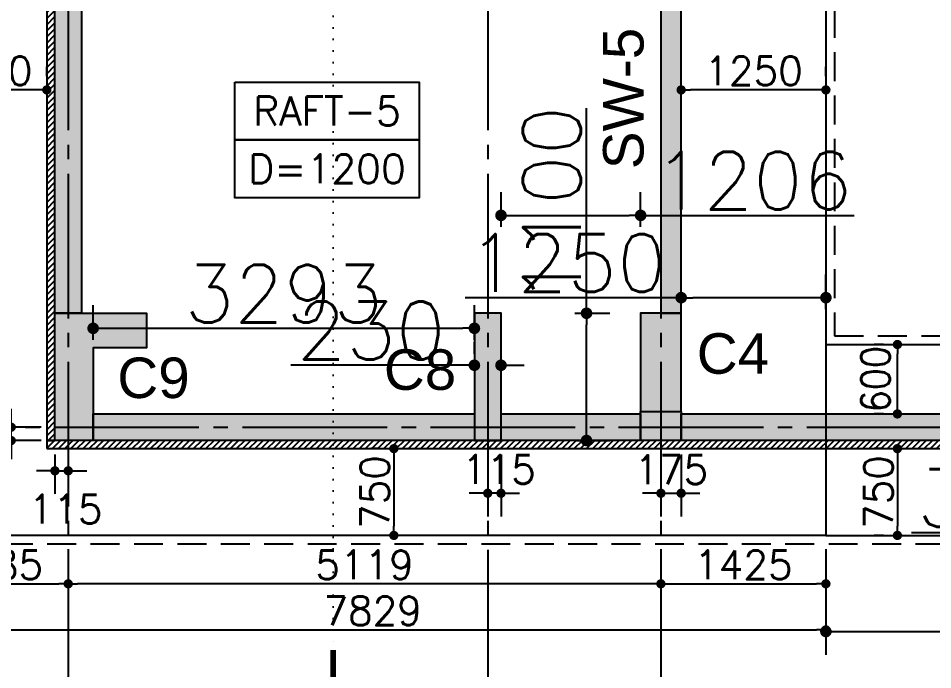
# Model space of a CAD drawing. Extents: x -200722 to 834823, y -494970 to 88783.
# Drawn here: x 227459 to 235357, y -8669 to -3039 of the extents above; entities that cross this region are included whole.
import ezdxf
from ezdxf.enums import TextEntityAlignment as Align

# ---------------------------------------------------------------- set-up
doc = ezdxf.new("R2010")
doc.units = 0
doc.header["$LTSCALE"] = 100
doc.header["$MEASUREMENT"] = 0
doc.header["$PDMODE"] = 34
for name, pattern in [('ACAD_ISO04W100', [30, 24, -3, 0, -3]), ('CL', [3.25, 2.5, -0.25, 0.25, -0.25]), ('DOT', [0.25, 0, -0.25]), ('HIDDEN', [0.375, 0.25, -0.125])]:
    doc.linetypes.add(name, pattern=pattern)
doc.layers.get('0').update_dxf_attribs({"linetype": 'CONTINUOUS'})
doc.layers.get('DEFPOINTS').update_dxf_attribs({"linetype": 'CONTINUOUS'})
for name, color, linetype in [('A-Grid', 5, 'ACAD_ISO04W100'), ('BEAM', 4, 'CONTINUOUS'), ('COL. SHED. STEEL.', 6, 'CONTINUOUS'), ('COL_H', 235, 'CONTINUOUS'), ('DIM', 3, 'CONTINUOUS'), ('F_EXEC', 3, 'HIDDEN'), ('F_FTG1', 11, 'CONTINUOUS'), ('RCCWALL', 6, 'CONTINUOUS'), ('TEXT', 2, 'CONTINUOUS')]:
    doc.layers.add(name, color=color, linetype=linetype)
doc.layers.add('HATCH', color=252, linetype='CONTINUOUS', lineweight=30)
doc.styles.add('AR', font='arial.ttf')
doc.styles.add('ROMANS', font='romans.shx')
doc.styles.get("Standard").update_dxf_attribs({"font": 'simplex.shx'})
doc.dimstyles.new('01 S.K', dxfattribs={"dimtxt": 230, "dimasz": 100, "dimexe": 200, "dimexo": 100, "dimgap": 50, "dimtad": 1, "dimdec": 0, "dimzin": 0, "dimdsep": 46, "dimtxsty": 'Standard', "dimblk": 'DOT', "dimcen": 0.09, "dimclrd": 4, "dimclre": 4, "dimclrt": 4, "dimadec": 0, "dimazin": 0, "dimtfac": 1, "dimtdec": 0, "dimtofl": 0, "dimtmove": 0, "dimatfit": 3, "dimfxl": 2, "dimtolj": 1, "dimtzin": 0, "dimarcsym": 1})
doc.dimstyles.new('STANDARD$0', dxfattribs={"dimtxt": 2.5, "dimasz": 2.5, "dimexe": 2, "dimexo": 0.7, "dimgap": 0.9, "dimtad": 1, "dimdec": 0, "dimdsep": 46, "dimtxsty": 'ROMANS', "dimcen": 0.09, "dimclrd": 4, "dimclre": 4, "dimclrt": 3, "dimadec": 0, "dimazin": 0, "dimtfac": 1, "dimtdec": 0, "dimtmove": 0, "dimatfit": 3, "dimfxl": 1, "dimtolj": 1, "dimtzin": 0, "dimarcsym": 0})

# ---------------------------------------------------------------- blocks, each defined once
blk = doc.blocks.new('DOT')
at = {"color": 0, "linetype": 'ByBlock'}
blk.add_line((-0.5, 0), (-1, 0), dxfattribs=at)
at = {"color": 0, "linetype": 'ByBlock', "const_width": 0.5}
blk.add_lwpolyline([(-0.25, 0, 1), (0.25, 0, 1)], format="xyb", close=True, dxfattribs=at)
blk = doc.blocks.new('*D339')
at = {"layer": 'BEAM', "color": 0, "lineweight": -2, "transparency": 16777216}
for p, q in [((226605.6, -3538.1), (226605.6, -3458.1)), ((227705.6, -3538.1), (227705.6, -3458.1)), ((227625.6, -3658.1), (226685.6, -3658.1))]:
    blk.add_line(p, q, dxfattribs=at)
at = {"layer": 'DEFPOINTS', "color": 0, "lineweight": -3, "transparency": 16777216}
for p in [(226605.6, -3658.1, 7446.6), (226605.6, -3658.1), (227705.6, -3658.1, 7446.6)]:
    blk.add_point(p, dxfattribs=at)
at = {"layer": 'BEAM', "color": 0, "lineweight": -2, "transparency": 16777216, "xscale": 80, "yscale": 80, "zscale": 80, "rotation": 180}
blk.add_blockref('DOT', (226605.6, -3658.1), dxfattribs=at)
at = {"layer": 'BEAM', "color": 0, "lineweight": -2, "transparency": 16777216, "xscale": 80, "yscale": 80, "zscale": 80}
blk.add_blockref('DOT', (227705.6, -3658.1), dxfattribs=at)
at = {"layer": 'BEAM', "color": 0, "transparency": 16777216, "insert": (227155.6, -3494.1), "char_height": 248, "attachment_point": 5}
blk.add_mtext('\\A1;1100', dxfattribs=at)
blk = doc.blocks.new('_DOT')
at = {"color": 0, "linetype": 'ByBlock'}
blk.add_line((-0.5, 0), (-1, 0), dxfattribs=at)
at = {"color": 0, "linetype": 'ByBlock', "const_width": 0.5}
blk.add_lwpolyline([(-0.25, 0, 1), (0.25, 0, 1)], format="xyb", close=True, dxfattribs=at)
blk = doc.blocks.new('*D340')
at = {"layer": 'BEAM', "color": 0, "lineweight": -2, "transparency": 16777216}
for p, q in [((230583.1, -6758.1), (230503.1, -6758.1)), ((230703.1, -6838.1), (230703.1, -7428.1)), ((230583.1, -7508.1), (230503.1, -7508.1))]:
    blk.add_line(p, q, dxfattribs=at)
at = {"layer": 'DEFPOINTS', "color": 0, "lineweight": -3, "transparency": 16777216}
for p in [(230703.1, -6758.1, 7446.6), (230703.1, -7508.1, 7446.6), (230703.1, -7508.1)]:
    blk.add_point(p, dxfattribs=at)
at = {"layer": 'BEAM', "color": 0, "lineweight": -2, "transparency": 16777216, "xscale": 80, "yscale": 80, "zscale": 80}
for p, rotation in [((230703.1, -6758.1), 90), ((230703.1, -7508.1), 270)]:
    blk.add_blockref('DOT', p, dxfattribs=dict(at, rotation=rotation))
at = {"layer": 'BEAM', "color": 0, "transparency": 16777216, "insert": (230539.1, -7133.1), "char_height": 248, "attachment_point": 5, "rotation": 90}
blk.add_mtext('\\A1;750', dxfattribs=at)
blk = doc.blocks.new('*D343')
at = {"layer": 'BEAM', "color": 0, "lineweight": -2, "transparency": 16777216}
for p, q in [((233184.6, -3538.1), (233184.6, -3458.1)), ((234434.6, -3538.1), (234434.6, -3458.1)), ((234354.6, -3658.1), (233264.6, -3658.1))]:
    blk.add_line(p, q, dxfattribs=at)
at = {"layer": 'DEFPOINTS', "color": 0, "lineweight": -3, "transparency": 16777216}
for p in [(233184.6, -3658.1, 7446.6), (233184.6, -3658.1), (234434.6, -3658.1, 7446.6)]:
    blk.add_point(p, dxfattribs=at)
at = {"layer": 'BEAM', "color": 0, "lineweight": -2, "transparency": 16777216, "xscale": 80, "yscale": 80, "zscale": 80, "rotation": 180}
blk.add_blockref('DOT', (233184.6, -3658.1), dxfattribs=at)
at = {"layer": 'BEAM', "color": 0, "lineweight": -2, "transparency": 16777216, "xscale": 80, "yscale": 80, "zscale": 80}
blk.add_blockref('DOT', (234434.6, -3658.1), dxfattribs=at)
at = {"layer": 'BEAM', "color": 0, "transparency": 16777216, "insert": (233809.6, -3494.1), "char_height": 248, "attachment_point": 5}
blk.add_mtext('\\A1;1250', dxfattribs=at)
blk = doc.blocks.new('*D345')
at = {"layer": 'BEAM', "color": 0, "lineweight": -2, "transparency": 16777216}
for p, q in [((233009.6, -7628.1), (233009.6, -8126.3)), ((234434.6, -7628.1), (234434.6, -8126.3)), ((233089.6, -7926.3), (234354.6, -7926.3))]:
    blk.add_line(p, q, dxfattribs=at)
at = {"layer": 'DEFPOINTS', "color": 0, "lineweight": -3, "transparency": 16777216}
for p in [(233009.6, -7508.1, 7446.6), (234434.6, -7508.1, 7446.6), (234434.6, -7926.3)]:
    blk.add_point(p, dxfattribs=at)
at = {"layer": 'BEAM', "color": 0, "lineweight": -2, "transparency": 16777216, "xscale": 80, "yscale": 80, "zscale": 80, "rotation": 180}
blk.add_blockref('DOT', (233009.6, -7926.3), dxfattribs=at)
at = {"layer": 'BEAM', "color": 0, "lineweight": -2, "transparency": 16777216, "xscale": 80, "yscale": 80, "zscale": 80}
blk.add_blockref('DOT', (234434.6, -7926.3), dxfattribs=at)
at = {"layer": 'BEAM', "color": 0, "transparency": 16777216, "insert": (233722.1, -7762.3), "char_height": 248, "attachment_point": 5}
blk.add_mtext('\\A1;1425', dxfattribs=at)
blk = doc.blocks.new('*D346')
at = {"layer": 'BEAM', "color": 0, "lineweight": -2, "transparency": 16777216}
for p, q in [((227890.6, -7628.1), (227890.6, -8126.3)), ((233009.6, -7628.1), (233009.6, -8126.3)), ((232929.6, -7926.3), (227970.6, -7926.3))]:
    blk.add_line(p, q, dxfattribs=at)
at = {"layer": 'DEFPOINTS', "color": 0, "lineweight": -3, "transparency": 16777216}
for p in [(227890.6, -7508.1, 7446.6), (233009.6, -7508.1, 7446.6), (227890.6, -7926.3)]:
    blk.add_point(p, dxfattribs=at)
at = {"layer": 'BEAM', "color": 0, "lineweight": -2, "transparency": 16777216, "xscale": 80, "yscale": 80, "zscale": 80, "rotation": 180}
blk.add_blockref('DOT', (227890.6, -7926.3), dxfattribs=at)
at = {"layer": 'BEAM', "color": 0, "lineweight": -2, "transparency": 16777216, "xscale": 80, "yscale": 80, "zscale": 80}
blk.add_blockref('DOT', (233009.6, -7926.3), dxfattribs=at)
at = {"layer": 'BEAM', "color": 0, "transparency": 16777216, "insert": (230450.1, -7762.3), "char_height": 248, "attachment_point": 5}
blk.add_mtext('\\A1;5119', dxfattribs=at)
blk = doc.blocks.new('*D347')
at = {"layer": 'BEAM', "color": 0, "lineweight": -2, "transparency": 16777216}
for p, q in [((226605.6, -7628.1), (226605.6, -8524.2)), ((234434.6, -7628.1), (234434.6, -8524.2)), ((226685.6, -8324.2), (234354.6, -8324.2))]:
    blk.add_line(p, q, dxfattribs=at)
at = {"layer": 'DEFPOINTS', "color": 0, "lineweight": -3, "transparency": 16777216}
for p in [(226605.6, -7508.1, 7446.6), (234434.6, -7508.1, 7446.6), (234434.6, -8324.2)]:
    blk.add_point(p, dxfattribs=at)
at = {"layer": 'BEAM', "color": 0, "lineweight": -2, "transparency": 16777216, "xscale": 80, "yscale": 80, "zscale": 80, "rotation": 180}
blk.add_blockref('DOT', (226605.6, -8324.2), dxfattribs=at)
at = {"layer": 'BEAM', "color": 0, "lineweight": -2, "transparency": 16777216, "xscale": 80, "yscale": 80, "zscale": 80}
blk.add_blockref('DOT', (234434.6, -8324.2), dxfattribs=at)
at = {"layer": 'BEAM', "color": 0, "transparency": 16777216, "insert": (230520.1, -8160.2), "char_height": 248, "attachment_point": 5}
blk.add_mtext('\\A1;7829', dxfattribs=at)
blk = doc.blocks.new('*D351')
at = {"layer": 'BEAM', "color": 0, "lineweight": -2, "transparency": 16777216}
for p, q in [((227775.6, -6808.1), (227775.6, -7149.8)), ((227890.6, -6808.1), (227890.6, -7149.8)), ((227695.6, -6949.8), (227615.6, -6949.8)), ((227775.6, -6949.8), (227890.6, -6949.8)), ((227970.6, -6949.8), (228050.6, -6949.8))]:
    blk.add_line(p, q, dxfattribs=at)
at = {"layer": 'DEFPOINTS', "color": 0, "lineweight": -3, "transparency": 16777216}
for p in [(227775.6, -6688.1, 7446.6), (227890.6, -6688.1, 7446.6), (227890.6, -6949.8)]:
    blk.add_point(p, dxfattribs=at)
at = {"layer": 'BEAM', "color": 0, "lineweight": -2, "transparency": 16777216, "xscale": 80, "yscale": 80, "zscale": 80}
blk.add_blockref('DOT', (227775.6, -6949.8), dxfattribs=at)
at = {"layer": 'BEAM', "color": 0, "lineweight": -2, "transparency": 16777216, "xscale": 80, "yscale": 80, "zscale": 80, "rotation": 180}
blk.add_blockref('DOT', (227890.6, -6949.8), dxfattribs=at)
at = {"layer": 'BEAM', "color": 0, "transparency": 16777216, "insert": (227867.6, -7281.1), "char_height": 248, "attachment_point": 5}
blk.add_mtext('\\A1;115', dxfattribs=at)
blk = doc.blocks.new('*D352')
at = {"layer": 'BEAM', "color": 0, "lineweight": -2, "transparency": 16777216}
for p, q in [((227397.9, -6493.1), (227397.9, -6413.1)), ((227655.6, -6573.1), (227197.9, -6573.1)), ((227397.9, -6688.1), (227397.9, -6573.1)), ((227655.6, -6688.1), (227197.9, -6688.1)), ((227397.9, -6768.1), (227397.9, -6848.1))]:
    blk.add_line(p, q, dxfattribs=at)
at = {"layer": 'DEFPOINTS', "color": 0, "lineweight": -3, "transparency": 16777216}
for p in [(227397.9, -6573.1), (227775.6, -6573.1, 7446.6), (227775.6, -6688.1, 7446.6)]:
    blk.add_point(p, dxfattribs=at)
at = {"layer": 'BEAM', "color": 0, "lineweight": -2, "transparency": 16777216, "xscale": 80, "yscale": 80, "zscale": 80}
for p, rotation in [((227397.9, -6573.1), 270), ((227397.9, -6688.1), 90)]:
    blk.add_blockref('DOT', p, dxfattribs=dict(at, rotation=rotation))
at = {"layer": 'BEAM', "color": 0, "transparency": 16777216, "insert": (227013.9, -6630.6), "char_height": 248, "attachment_point": 5, "rotation": 90}
blk.add_mtext('\\A1;115', dxfattribs=at)
blk = doc.blocks.new('*D353')
at = {"layer": 'BEAM', "color": 0, "lineweight": -2, "transparency": 16777216}
for p, q in [((233009.6, -6808.1), (233009.6, -7343.7)), ((233184.6, -6808.1), (233184.6, -7343.7)), ((232929.6, -7143.7), (232849.6, -7143.7)), ((233009.6, -7143.7), (233184.6, -7143.7)), ((233264.6, -7143.7), (233344.6, -7143.7))]:
    blk.add_line(p, q, dxfattribs=at)
at = {"layer": 'DEFPOINTS', "color": 0, "lineweight": -3, "transparency": 16777216}
for p in [(233009.6, -6688.1, 7446.6), (233184.6, -6688.1, 7446.6), (233184.6, -7143.7)]:
    blk.add_point(p, dxfattribs=at)
at = {"layer": 'BEAM', "color": 0, "lineweight": -2, "transparency": 16777216, "xscale": 80, "yscale": 80, "zscale": 80}
blk.add_blockref('DOT', (233009.6, -7143.7), dxfattribs=at)
at = {"layer": 'BEAM', "color": 0, "lineweight": -2, "transparency": 16777216, "xscale": 80, "yscale": 80, "zscale": 80, "rotation": 180}
blk.add_blockref('DOT', (233184.6, -7143.7), dxfattribs=at)
at = {"layer": 'BEAM', "color": 0, "transparency": 16777216, "insert": (233098.8, -6939.9), "char_height": 248, "attachment_point": 5}
blk.add_mtext('\\A1;175', dxfattribs=at)
blk = doc.blocks.new('*D354')
at = {"layer": 'BEAM', "color": 0, "lineweight": -2, "transparency": 16777216}
for p, q in [((231513.6, -6808.1), (231513.6, -7343.7)), ((231628.6, -6808.1), (231628.6, -7343.7)), ((231433.6, -7143.7), (231353.6, -7143.7)), ((231628.6, -7143.7), (231513.6, -7143.7)), ((231708.6, -7143.7), (231788.6, -7143.7))]:
    blk.add_line(p, q, dxfattribs=at)
at = {"layer": 'DEFPOINTS', "color": 0, "lineweight": -3, "transparency": 16777216}
for p in [(231513.6, -6688.1, 7446.6), (231628.6, -6688.1, 7446.6), (231513.6, -7143.7)]:
    blk.add_point(p, dxfattribs=at)
at = {"layer": 'BEAM', "color": 0, "lineweight": -2, "transparency": 16777216, "xscale": 80, "yscale": 80, "zscale": 80}
blk.add_blockref('DOT', (231513.6, -7143.7), dxfattribs=at)
at = {"layer": 'BEAM', "color": 0, "lineweight": -2, "transparency": 16777216, "xscale": 80, "yscale": 80, "zscale": 80, "rotation": 180}
blk.add_blockref('DOT', (231628.6, -7143.7), dxfattribs=at)
at = {"layer": 'BEAM', "color": 0, "transparency": 16777216, "insert": (231610.2, -6937.2), "char_height": 248, "attachment_point": 5}
blk.add_mtext('\\A1;115', dxfattribs=at)
blk = doc.blocks.new('*D1043')
at = {"layer": 'BEAM', "color": 0, "lineweight": -2, "transparency": 16777216}
for p, q in [((234932.3, -5858.1), (234852.3, -5858.1)), ((235052.3, -6378.1), (235052.3, -5938.1)), ((234932.3, -6458.1), (234852.3, -6458.1))]:
    blk.add_line(p, q, dxfattribs=at)
at = {"layer": 'DEFPOINTS', "color": 0, "lineweight": -3, "transparency": 16777216}
for p in [(235052.3, -5858.1, 7446.6), (235052.3, -5858.1), (235052.3, -6458.1, 7446.6)]:
    blk.add_point(p, dxfattribs=at)
at = {"layer": 'BEAM', "color": 0, "lineweight": -2, "transparency": 16777216, "xscale": 80, "yscale": 80, "zscale": 80}
for p, rotation in [((235052.3, -5858.1), 90), ((235052.3, -6458.1), 270)]:
    blk.add_blockref('DOT', p, dxfattribs=dict(at, rotation=rotation))
at = {"layer": 'BEAM', "color": 0, "transparency": 16777216, "insert": (234863.6, -6158.1), "char_height": 248, "attachment_point": 5, "rotation": 90}
blk.add_mtext('\\A1;{\\W0.9;600}', dxfattribs=at)
blk = doc.blocks.new('*D1044')
at = {"layer": 'BEAM', "color": 0, "lineweight": -2, "transparency": 16777216}
for p, q in [((234932.3, -6758.1), (234852.3, -6758.1)), ((235052.3, -6838.1), (235052.3, -7428.1)), ((234932.3, -7508.1), (234852.3, -7508.1))]:
    blk.add_line(p, q, dxfattribs=at)
at = {"layer": 'DEFPOINTS', "color": 0, "lineweight": -3, "transparency": 16777216}
for p in [(235052.3, -6758.1, 7446.6), (235052.3, -7508.1, 7446.6), (235052.3, -7508.1)]:
    blk.add_point(p, dxfattribs=at)
at = {"layer": 'BEAM', "color": 0, "lineweight": -2, "transparency": 16777216, "xscale": 80, "yscale": 80, "zscale": 80}
for p, rotation in [((235052.3, -6758.1), 90), ((235052.3, -7508.1), 270)]:
    blk.add_blockref('DOT', p, dxfattribs=dict(at, rotation=rotation))
at = {"layer": 'BEAM', "color": 0, "transparency": 16777216, "insert": (234888.3, -7133.1), "char_height": 248, "attachment_point": 5, "rotation": 90}
blk.add_mtext('\\A1;750', dxfattribs=at)
blk = doc.blocks.new('*D1088')
at = {"layer": 'BEAM', "color": 0, "lineweight": -2, "transparency": 16777216}
for p, q in [((226605.6, -7628.1), (226605.6, -8126.3)), ((227890.6, -7628.1), (227890.6, -8126.3)), ((226685.6, -7926.3), (227810.6, -7926.3))]:
    blk.add_line(p, q, dxfattribs=at)
at = {"layer": 'DEFPOINTS', "color": 0, "lineweight": -3, "transparency": 16777216}
for p in [(226605.6, -7508.1, 7446.6), (227890.6, -7508.1, 7446.6), (227890.6, -7926.3)]:
    blk.add_point(p, dxfattribs=at)
at = {"layer": 'BEAM', "color": 0, "lineweight": -2, "transparency": 16777216, "xscale": 80, "yscale": 80, "zscale": 80, "rotation": 180}
blk.add_blockref('DOT', (226605.6, -7926.3), dxfattribs=at)
at = {"layer": 'BEAM', "color": 0, "lineweight": -2, "transparency": 16777216, "xscale": 80, "yscale": 80, "zscale": 80}
blk.add_blockref('DOT', (227890.6, -7926.3), dxfattribs=at)
at = {"layer": 'BEAM', "color": 0, "transparency": 16777216, "insert": (227248.1, -7762.3), "char_height": 248, "attachment_point": 5}
blk.add_mtext('\\A1;1285', dxfattribs=at)
blk = doc.blocks.new('*D2950')
at = {"color": 4, "lineweight": -2, "ltscale": 0.4, "transparency": 16777216}
for p, q in [((227775.6, -9907.5), (227775.6, -10207.5)), ((234434.6, -9907.5), (234434.6, -10207.5)), ((227875.6, -10007.5), (234334.6, -10007.5))]:
    blk.add_line(p, q, dxfattribs=at)
at = {"layer": 'DEFPOINTS', "color": 0, "lineweight": -3, "ltscale": 0.4, "transparency": 16777216}
for p in [(227775.6, -6688.1), (234434.6, -6921.8), (234434.6, -10007.5)]:
    blk.add_point(p, dxfattribs=at)
at = {"color": 4, "lineweight": -2, "ltscale": 0.4, "transparency": 16777216, "xscale": 100, "yscale": 100, "zscale": 100, "rotation": 180}
blk.add_blockref('_DOT', (227775.6, -10007.5), dxfattribs=at)
at = {"color": 4, "lineweight": -2, "ltscale": 0.4, "transparency": 16777216, "xscale": 100, "yscale": 100, "zscale": 100}
blk.add_blockref('_DOT', (234434.6, -10007.5), dxfattribs=at)
at = {"color": 4, "lineweight": -3, "ltscale": 0.4, "transparency": 16777216, "insert": (231105.1, -9707.5), "char_height": 500, "attachment_point": 5}
blk.add_mtext('\\A1;6659', dxfattribs=at)
blk = doc.blocks.new('*D2951')
at = {"color": 4, "lineweight": -2, "ltscale": 0.4, "transparency": 16777216}
for p, q in [((228105.6, -5818.3), (228105.6, -5518.3)), ((231398.6, -5818.3), (231398.6, -5518.3)), ((228205.6, -5718.3), (231298.6, -5718.3))]:
    blk.add_line(p, q, dxfattribs=at)
at = {"layer": 'DEFPOINTS', "color": 0, "lineweight": -3, "ltscale": 0.4, "transparency": 16777216}
for p in [(231398.6, -5718.3), (228105.6, -6458.1), (231398.6, -6458.1)]:
    blk.add_point(p, dxfattribs=at)
at = {"color": 4, "lineweight": -2, "ltscale": 0.4, "transparency": 16777216, "xscale": 100, "yscale": 100, "zscale": 100, "rotation": 180}
blk.add_blockref('_DOT', (228105.6, -5718.3), dxfattribs=at)
at = {"color": 4, "lineweight": -2, "ltscale": 0.4, "transparency": 16777216, "xscale": 100, "yscale": 100, "zscale": 100}
blk.add_blockref('_DOT', (231398.6, -5718.3), dxfattribs=at)
at = {"color": 4, "lineweight": -3, "ltscale": 0.4, "transparency": 16777216, "insert": (229752.1, -5418.3), "char_height": 500, "attachment_point": 5}
blk.add_mtext('\\A1;3293', dxfattribs=at)
blk = doc.blocks.new('*D2952')
at = {"color": 4, "lineweight": -2, "ltscale": 0.4, "transparency": 16777216}
for p, q in [((231628.6, -4842.2), (231628.6, -4542.2)), ((232834.6, -4842.2), (232834.6, -4542.2)), ((231728.6, -4742.2), (232734.6, -4742.2)), ((232834.6, -4742.2), (234677.5, -4742.2))]:
    blk.add_line(p, q, dxfattribs=at)
at = {"layer": 'DEFPOINTS', "color": 0, "lineweight": -3, "ltscale": 0.4, "transparency": 16777216}
for p in [(232834.6, -4742.2), (231628.6, -6138.1), (232834.6, -6138.1)]:
    blk.add_point(p, dxfattribs=at)
at = {"color": 4, "lineweight": -2, "ltscale": 0.4, "transparency": 16777216, "xscale": 100, "yscale": 100, "zscale": 100, "rotation": 180}
blk.add_blockref('_DOT', (231628.6, -4742.2), dxfattribs=at)
at = {"color": 4, "lineweight": -2, "ltscale": 0.4, "transparency": 16777216, "xscale": 100, "yscale": 100, "zscale": 100}
blk.add_blockref('_DOT', (232834.6, -4742.2), dxfattribs=at)
at = {"color": 4, "lineweight": -3, "ltscale": 0.4, "transparency": 16777216, "insert": (233806.1, -4442.2), "char_height": 500, "attachment_point": 5}
blk.add_mtext('\\A1;1206', dxfattribs=at)
blk = doc.blocks.new('*D2953')
at = {"color": 4, "lineweight": -2, "ltscale": 0.4, "transparency": 16777216}
for p, q in [((233184.6, -5553.5), (233184.6, -5253.5)), ((234434.6, -5553.5), (234434.6, -5253.5)), ((233184.6, -5453.5), (231318, -5453.5)), ((234334.6, -5453.5), (233284.6, -5453.5))]:
    blk.add_line(p, q, dxfattribs=at)
at = {"layer": 'DEFPOINTS', "color": 0, "lineweight": -3, "ltscale": 0.4, "transparency": 16777216}
for p in [(233184.6, -5453.5), (233184.6, -6438.1), (234434.6, -6458.1)]:
    blk.add_point(p, dxfattribs=at)
at = {"color": 4, "lineweight": -2, "ltscale": 0.4, "transparency": 16777216, "xscale": 100, "yscale": 100, "zscale": 100, "rotation": 180}
blk.add_blockref('_DOT', (233184.6, -5453.5), dxfattribs=at)
at = {"color": 4, "lineweight": -2, "ltscale": 0.4, "transparency": 16777216, "xscale": 100, "yscale": 100, "zscale": 100}
blk.add_blockref('_DOT', (234434.6, -5453.5), dxfattribs=at)
at = {"color": 4, "lineweight": -3, "ltscale": 0.4, "transparency": 16777216, "insert": (232201.3, -5153.5), "char_height": 500, "attachment_point": 5}
blk.add_mtext('\\A1;1250', dxfattribs=at)
blk = doc.blocks.new('*D2954')
at = {"color": 4, "lineweight": -2, "ltscale": 0.4, "transparency": 16777216}
for p, q in [((236658.6, -7384.6), (236658.6, -7684.6)), ((237008.6, -7384.6), (237008.6, -7684.6)), ((236658.6, -7484.6), (235172.9, -7484.6)), ((236908.6, -7484.6), (236758.6, -7484.6))]:
    blk.add_line(p, q, dxfattribs=at)
at = {"layer": 'DEFPOINTS', "color": 0, "lineweight": -3, "ltscale": 0.4, "transparency": 16777216}
for p in [(236658.6, -6688.1), (237008.6, -6688.1), (236658.6, -7484.6)]:
    blk.add_point(p, dxfattribs=at)
at = {"color": 4, "lineweight": -2, "ltscale": 0.4, "transparency": 16777216, "xscale": 100, "yscale": 100, "zscale": 100, "rotation": 180}
blk.add_blockref('_DOT', (236658.6, -7484.6), dxfattribs=at)
at = {"color": 4, "lineweight": -2, "ltscale": 0.4, "transparency": 16777216, "xscale": 100, "yscale": 100, "zscale": 100}
blk.add_blockref('_DOT', (237008.6, -7484.6), dxfattribs=at)
at = {"color": 4, "lineweight": -3, "ltscale": 0.4, "transparency": 16777216, "insert": (235865.8, -7184.6), "char_height": 500, "attachment_point": 5}
blk.add_mtext('\\A1;350', dxfattribs=at)
blk = doc.blocks.new('*D2967')
at = {"color": 4, "lineweight": -2, "ltscale": 0.4, "transparency": 16777216}
for p, q in [((232367.1, -5588.1), (232367.1, -3816.7)), ((232267.1, -5588.1), (232567.1, -5588.1)), ((232367.1, -6588.1), (232367.1, -5688.1)), ((232267.1, -6688.1), (232567.1, -6688.1))]:
    blk.add_line(p, q, dxfattribs=at)
at = {"layer": 'DEFPOINTS', "color": 0, "lineweight": -3, "ltscale": 0.4, "transparency": 16777216}
for p in [(231628.6, -5588.1), (232367.1, -5588.1), (231628.6, -6688.1)]:
    blk.add_point(p, dxfattribs=at)
at = {"color": 4, "lineweight": -2, "ltscale": 0.4, "transparency": 16777216, "xscale": 100, "yscale": 100, "zscale": 100}
for p, rotation in [((232367.1, -5588.1), 90), ((232367.1, -6688.1), 270)]:
    blk.add_blockref('_DOT', p, dxfattribs=dict(at, rotation=rotation))
at = {"color": 4, "lineweight": -3, "ltscale": 0.4, "transparency": 16777216, "insert": (232067.1, -4652.4), "char_height": 500, "attachment_point": 5, "rotation": 90}
blk.add_mtext('\\A1;1100', dxfattribs=at)
blk = doc.blocks.new('*D2968')
at = {"color": 4, "lineweight": -2, "ltscale": 0.4, "transparency": 16777216}
for p, q in [((231398.6, -5937.6), (231398.6, -5837.6)), ((231628.6, -5937.6), (231628.6, -5837.6)), ((231298.6, -6037.6), (229812.9, -6037.6)), ((231728.6, -6037.6), (231828.6, -6037.6))]:
    blk.add_line(p, q, dxfattribs=at)
at = {"layer": 'DEFPOINTS', "color": 0, "lineweight": -3, "ltscale": 0.4, "transparency": 16777216}
for p in [(231398.6, -6037.6), (231398.6, -6037.6), (231628.6, -6037.6)]:
    blk.add_point(p, dxfattribs=at)
at = {"color": 4, "lineweight": -2, "ltscale": 0.4, "transparency": 16777216, "xscale": 100, "yscale": 100, "zscale": 100}
blk.add_blockref('_DOT', (231398.6, -6037.6), dxfattribs=at)
at = {"color": 4, "lineweight": -2, "ltscale": 0.4, "transparency": 16777216, "xscale": 100, "yscale": 100, "zscale": 100, "rotation": 180}
blk.add_blockref('_DOT', (231628.6, -6037.6), dxfattribs=at)
at = {"color": 4, "lineweight": -3, "ltscale": 0.4, "transparency": 16777216, "insert": (230505.8, -5737.6), "char_height": 500, "attachment_point": 5}
blk.add_mtext('\\A1;230', dxfattribs=at)
blk = doc.blocks.new('*D2976')
at = {"color": 4, "lineweight": -2, "ltscale": 0.4, "transparency": 16777216}
for p, q in [((234434.6, -8239), (234434.6, -8539)), ((235533.6, -8239), (235533.6, -8539)), ((234534.6, -8339), (235433.6, -8339)), ((235533.6, -8339), (237376.5, -8339))]:
    blk.add_line(p, q, dxfattribs=at)
at = {"layer": 'DEFPOINTS', "color": 0, "lineweight": -3, "ltscale": 0.4, "transparency": 16777216}
for p in [(234434.6, -7069.1), (235533.6, -7069.1), (235533.6, -8339)]:
    blk.add_point(p, dxfattribs=at)
at = {"color": 4, "lineweight": -2, "ltscale": 0.4, "transparency": 16777216, "xscale": 100, "yscale": 100, "zscale": 100, "rotation": 180}
blk.add_blockref('_DOT', (234434.6, -8339), dxfattribs=at)
at = {"color": 4, "lineweight": -2, "ltscale": 0.4, "transparency": 16777216, "xscale": 100, "yscale": 100, "zscale": 100}
blk.add_blockref('_DOT', (235533.6, -8339), dxfattribs=at)
at = {"color": 4, "lineweight": -3, "ltscale": 0.4, "transparency": 16777216, "insert": (236505.1, -8039), "char_height": 500, "attachment_point": 5}
blk.add_mtext('\\A1;1099', dxfattribs=at)

msp = doc.modelspace()

# ---------------------------------------------------------------- hatches: boundary and pattern name
at = {"layer": 'COL_H', "ltscale": 0.4, "true_color": 0x000000}
for points in [[(233184.6, -5588.1), (233184.6, -1848.1), (233009.6, -1848.1), (233009.6, -5588.1)], [(227775.6, -6688.1), (227775.6, -5588.1), (228565.6, -5588.1), (228565.6, -5888.1), (228105.6, -5888.1), (228105.6, -6688.1)], [(231398.6, -6688.1), (231628.6, -6688.1), (231628.6, -5588.1), (231398.6, -5588.1)], [(232834.6, -6438.1), (233184.6, -6438.1), (233184.6, -5588.1), (232834.6, -5588.1)], [(232834.6, -6438.1), (233184.6, -6438.1), (233184.6, -6688.1), (232834.6, -6688.1)]]:
    msp.add_hatch(color=18, dxfattribs=at).paths.add_polyline_path(points)
at = {"layer": 'DIM', "ltscale": 0.4, "true_color": 0x000000}
h = msp.add_hatch(dxfattribs=at)
h.set_pattern_fill('ANSI31', color=18, scale=300, style=0)
h.paths.add_polyline_path([(227705.6, -6688.1), (227775.6, -6688.1), (227775.6, 19522.9), (227705.6, 19522.9)])
h = msp.add_hatch(dxfattribs=at)
h.set_pattern_fill('ANSI31', color=18, scale=300, style=0)
h.paths.add_polyline_path([(227705.6, -6758.1), (240793.6, -6758.1), (240793.6, -6688.1), (227705.6, -6688.1)])
at = {"layer": 'HATCH', "lineweight": -3, "ltscale": 0.4, "true_color": 0x000000}
for points in [[(227775.6, -1728.1), (228005.6, -1728.1), (228005.6, -5588.1), (227775.6, -5588.1)], [(228105.6, -6458.1), (231398.6, -6458.1), (231398.6, -6688.1), (228105.6, -6688.1)], [(231628.6, -6458.1), (232834.6, -6458.1), (232834.6, -6688.1), (231628.6, -6688.1)], [(233184.6, -6458.1), (236658.6, -6458.1), (236658.6, -6688.1), (233184.6, -6688.1)]]:
    msp.add_hatch(color=18, dxfattribs=at).paths.add_polyline_path(points)

# ---------------------------------------------------------------- linework, layer by layer
at = {"color": 1, "linetype": 'DOT', "ltscale": 4}
msp.add_line((230179, 1584.7), (230179, -8499.2), dxfattribs=at)
at = {"layer": 'A-Grid', "color": 8, "linetype": 'CL', "ltscale": 5}
msp.add_line((224519.6, -6573.1, 7446.6), (303382.6, -6573.1, 7446.6), dxfattribs=at)
at = {"layer": 'A-Grid', "color": 8, "linetype": 'CL', "ltscale": 5, "elevation": 7446.6}
for points in [[(227890.6, 62242.9), (227890.6, -9708.8)], [(231513.6, 62242.9), (231513.6, -9708.8)], [(233009.6, 62242.9), (233009.6, -9708.8)]]:
    msp.add_lwpolyline(points, dxfattribs=at)
at = {"layer": 'COL. SHED. STEEL.', "color": 18, "ltscale": 500, "true_color": 0x000000, "elevation": 7446.6}
for points in [[(233184.6, -5588.1), (233184.6, -1848.1), (233009.6, -1848.1), (233009.6, -5588.1), (233184.6, -5588.1)], [(227775.6, -6688.1), (227775.6, -5588.1), (228565.6, -5588.1), (228565.6, -5888.1), (228105.6, -5888.1), (228105.6, -6688.1), (227775.6, -6688.1)], [(231398.6, -6688.1), (231628.6, -6688.1), (231628.6, -5588.1), (231398.6, -5588.1), (231398.6, -6688.1)], [(232834.6, -6438.1), (233184.6, -6438.1), (233184.6, -5588.1), (232834.6, -5588.1), (232834.6, -6438.1)]]:
    msp.add_lwpolyline(points, dxfattribs=at)
msp.add_lwpolyline([(232834.6, -6438.1), (233184.6, -6438.1), (233184.6, -6688.1), (232834.6, -6688.1)], close=True, dxfattribs=at)
at = {"layer": 'DIM', "color": 1}
msp.add_lwpolyline([(230762.1, -9488.3, 80, 80, 0), (230179, -9488.3, 50, 50, 0), (230179, -8499.2, 50, 50, 0)], format="xyseb", dxfattribs=at)
at = {"layer": 'F_EXEC', "color": 18, "ltscale": 10, "true_color": 0x000000, "elevation": 7446.6}
for points in [[(235458.6, -7583.1), (226530.6, -7583.1), (226530.6, 1586.9), (226880.6, 1586.9)], [(228680.6, 1586.9), (232965.7, 1586.9), (234509.6, 42.9), (234509.6, -5783.1)], [(234509.6, -5783.1), (235458.6, -5783.1)]]:
    msp.add_lwpolyline(points, dxfattribs=at)
at = {"layer": 'F_FTG1', "color": 18, "ltscale": 0.4, "true_color": 0x000000}
msp.add_line((234434.6, -7508.1, 7446.6), (235533.6, -7508.1, 7446.6), dxfattribs=at)
at = {"layer": 'F_FTG1', "color": 18, "ltscale": 0.4, "true_color": 0x000000, "elevation": 7446.6}
for points in [[(234434.6, 11.9), (234434.6, -7508.1), (226605.6, -7508.1), (226605.6, 1511.9), (232934.6, 1511.9), (234434.6, 11.9)], [(234434.6, -5858.1), (235533.6, -5858.1)]]:
    msp.add_lwpolyline(points, dxfattribs=at)
at = {"layer": 'RCCWALL', "color": 1, "ltscale": 0.4, "elevation": 7446.6}
for points in [[(227705.6, -6688.1), (227775.6, -6688.1), (227775.6, 19522.9), (227705.6, 19522.9)], [(227705.6, -6758.1), (240793.6, -6758.1), (240793.6, -6688.1), (227705.6, -6688.1)]]:
    msp.add_lwpolyline(points, close=True, dxfattribs=at)
at = {"layer": 'RCCWALL', "color": 42, "ltscale": 0.4, "elevation": 7446.6}
for points in [[(227775.6, -1728.1), (228005.6, -1728.1), (228005.6, -5588.1), (227775.6, -5588.1)], [(228105.6, -6458.1), (231398.6, -6458.1), (231398.6, -6688.1), (228105.6, -6688.1)], [(231628.6, -6458.1), (232834.6, -6458.1), (232834.6, -6688.1), (231628.6, -6688.1)], [(233184.6, -6458.1), (236658.6, -6458.1), (236658.6, -6688.1), (233184.6, -6688.1)]]:
    msp.add_lwpolyline(points, close=True, dxfattribs=at)
at = {"layer": 'TEXT', "color": 18, "true_color": 0x000000}
for points in [[(229328.8, -3590.3), (230922.7, -3590.3), (230922.7, -4090.2), (229328.8, -4090.2)], [(229328.8, -4090.2), (230922.7, -4090.2), (230922.7, -4590.1), (229328.8, -4590.1)]]:
    msp.add_lwpolyline(points, close=True, dxfattribs=at)

# ---------------------------------------------------------------- texts
at = {"layer": 'TEXT', "color": 18, "true_color": 0x000000, "style": 'AR'}
msp.add_text('SW-5', height=350, rotation=90, dxfattribs=at).set_placement((232859.9, -4343.1))
at = {"layer": 'TEXT', "color": 18, "true_color": 0x000000}
for s, p in [('RAFT-5', (230125.8, -3840.3)), ('D=1200', (230125.8, -4340.1))]:
    msp.add_text(s, height=250, dxfattribs=at).set_placement(p, align=Align.MIDDLE)
at = {"layer": 'TEXT', "color": 18, "true_color": 0x000000, "style": 'AR'}
for s, p in [('C4', (233319.5, -6110.9, 3998.7)), ('C8', (230616.7, -6250, 3998.7)), ('C9', (228314.7, -6320.9, 3998.7))]:
    msp.add_text(s, height=350, dxfattribs=at).set_placement(p)

# ---------------------------------------------------------------- dimensions: what is measured, and where the dimension line sits
at = {"color": 5, "lineweight": -3, "ltscale": 0.4}
dim = msp.add_linear_dim(base=(232367.1, -5588.1), p1=(231628.6, -6688.1, 7446.6), p2=(231628.6, -5588.1, 7446.6), angle=90, dimstyle='01 S.K', override={"dimtxt": 500, "dimfxl": 100, "dimfxlon": 1}, dxfattribs=at)
dim.commit()
dim.dimension.update_dxf_attribs({"geometry": '*D2967', "text_midpoint": (232067.1, -4652.4)})
for base, p1, p2, picture, middle in [((232834.6, -4742.2), (231628.6, -6138.1, 7446.6), (232834.6, -6138.1, 7446.6), '*D2952', (233806.1, -4442.2)), ((233184.6, -5453.5), (234434.6, -6458.1, 7446.6), (233184.6, -6438.1, 7446.6), '*D2953', (232201.3, -5153.5)), ((231398.6, -5718.3), (228105.6, -6458.1, 7446.6), (231398.6, -6458.1, 7446.6), '*D2951', (229752.1, -5418.3)), ((231398.6, -6037.6), (231628.6, -6037.6, 7446.6), (231398.6, -6037.6, 7446.6), '*D2968', (230505.8, -5737.6)), ((234434.6, -10007.5), (227775.6, -6688.1, 7446.6), (234434.6, -6921.8, 7446.6), '*D2950', (231105.1, -9707.5)), ((236658.6, -7484.6), (237008.6, -6688.1, 7446.6), (236658.6, -6688.1, 7446.6), '*D2954', (235865.8, -7184.6)), ((235533.6, -8339), (234434.6, -7069.1, 7446.6), (235533.6, -7069.1, 7446.6), '*D2976', (236505.1, -8039))]:
    dim = msp.add_linear_dim(base=base, p1=p1, p2=p2, dimstyle='01 S.K', override={"dimtxt": 500, "dimfxl": 100, "dimfxlon": 1}, dxfattribs=at)
    dim.commit()
    dim.dimension.update_dxf_attribs({"geometry": picture, "text_midpoint": middle})
at = {"layer": 'BEAM', "color": 18, "true_color": 0x000000}
for base, p1, p2, picture, middle in [((226605.6, -3658.1), (227705.6, -3658.1, 7446.6), (226605.6, -3658.1, 7446.6), '*D339', (227155.6, -3494.1)), ((233184.6, -3658.1), (234434.6, -3658.1, 7446.6), (233184.6, -3658.1, 7446.6), '*D343', (233809.6, -3494.1)), ((234434.6, -8324.2), (226605.6, -7508.1, 7446.6), (234434.6, -7508.1, 7446.6), '*D347', (230520.1, -8160.2)), ((227890.6, -7926.3), (233009.6, -7508.1, 7446.6), (227890.6, -7508.1, 7446.6), '*D346', (230450.1, -7762.3)), ((234434.6, -7926.3), (233009.6, -7508.1, 7446.6), (234434.6, -7508.1, 7446.6), '*D345', (233722.1, -7762.3))]:
    dim = msp.add_linear_dim(base=base, p1=p1, p2=p2, dimstyle='STANDARD$0', override={"dimscale": 8, "dimtxt": 31, "dimasz": 10, "dimexe": 25, "dimexo": 15, "dimgap": 5, "dimzin": 3, "dimtxsty": 'Standard', "dimblk": 'DOT', "dimcen": 3, "dimdle": 1, "dimclrd": 0, "dimclre": 0, "dimclrt": 0, "dimtmove": 2, "dimldrblk": 'DOT', "dimtzin": 3}, dxfattribs=at)
    dim.commit()
    dim.dimension.update_dxf_attribs({"geometry": picture, "text_midpoint": middle})
dim = msp.add_linear_dim(base=(235052.3, -5858.1), p1=(235052.3, -6458.1, 7446.6), p2=(235052.3, -5858.1, 7446.6), angle=90, text='{\\W0.9;<>}', dimstyle='STANDARD$0', override={"dimscale": 8, "dimtxt": 31, "dimasz": 10, "dimexe": 25, "dimexo": 15, "dimgap": 5, "dimzin": 3, "dimtxsty": 'Standard', "dimblk": 'DOT', "dimcen": 3, "dimdle": 1, "dimclrd": 0, "dimclre": 0, "dimclrt": 0, "dimtmove": 2, "dimldrblk": 'DOT', "dimtzin": 3}, dxfattribs=at)
dim.commit()
dim.dimension.update_dxf_attribs({"geometry": '*D1043', "text_midpoint": (234863.6, -6158.1), "dimtype": 160})
for base, p1, p2, angle, picture, middle in [((227397.9, -6573.1), (227775.6, -6688.1, 7446.6), (227775.6, -6573.1, 7446.6), 90, '*D352', (227013.9, -6630.6)), ((230703.1, -7508.1), (230703.1, -6758.1, 7446.6), (230703.1, -7508.1, 7446.6), 90, '*D340', (230539.1, -7133.1)), ((235052.3, -7508.1), (235052.3, -6758.1, 7446.6), (235052.3, -7508.1, 7446.6), 90, '*D1044', (234888.3, -7133.1)), ((227890.6, -7926.3), (226605.6, -7508.1, 7446.6), (227890.6, -7508.1, 7446.6), 180, '*D1088', (227248.1, -7762.3))]:
    dim = msp.add_linear_dim(base=base, p1=p1, p2=p2, angle=angle, dimstyle='STANDARD$0', override={"dimscale": 8, "dimtxt": 31, "dimasz": 10, "dimexe": 25, "dimexo": 15, "dimgap": 5, "dimzin": 3, "dimtxsty": 'Standard', "dimblk": 'DOT', "dimcen": 3, "dimdle": 1, "dimclrd": 0, "dimclre": 0, "dimclrt": 0, "dimtmove": 2, "dimldrblk": 'DOT', "dimtzin": 3}, dxfattribs=at)
    dim.commit()
    dim.dimension.update_dxf_attribs({"geometry": picture, "text_midpoint": middle})
for base, p1, p2, picture, middle in [((227890.6, -6949.8), (227775.6, -6688.1, 7446.6), (227890.6, -6688.1, 7446.6), '*D351', (227867.6, -7281.1)), ((231513.6, -7143.7), (231628.6, -6688.1, 7446.6), (231513.6, -6688.1, 7446.6), '*D354', (231610.2, -6937.2)), ((233184.6, -7143.7), (233009.6, -6688.1, 7446.6), (233184.6, -6688.1, 7446.6), '*D353', (233098.8, -6939.9))]:
    dim = msp.add_linear_dim(base=base, p1=p1, p2=p2, dimstyle='STANDARD$0', override={"dimscale": 8, "dimtxt": 31, "dimasz": 10, "dimexe": 25, "dimexo": 15, "dimgap": 5, "dimzin": 3, "dimtxsty": 'Standard', "dimblk": 'DOT', "dimcen": 3, "dimdle": 1, "dimclrd": 0, "dimclre": 0, "dimclrt": 0, "dimtmove": 2, "dimldrblk": 'DOT', "dimtzin": 3}, dxfattribs=at)
    dim.commit()
    dim.dimension.update_dxf_attribs({"geometry": picture, "text_midpoint": middle, "dimtype": 160})

doc.saveas('drawing.dxf')
